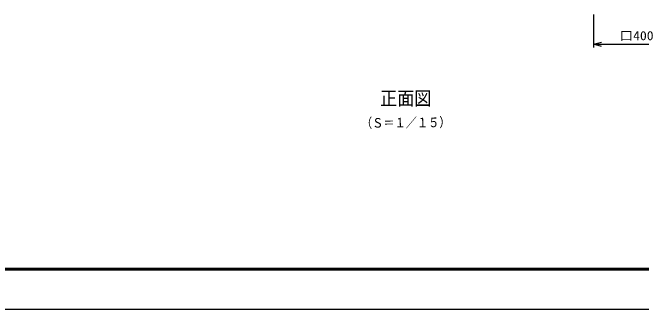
# Model space of a CAD drawing. Units: millimetres, scale not verified. Extents: x -4455 to 4455, y -3150 to 3150.
# Drawn here: x -530 to 2461, y -3150 to -1736 of the extents above; entities that cross this region are included whole.
import ezdxf
from ezdxf.enums import TextEntityAlignment as Align

# ---------------------------------------------------------------- set-up
doc = ezdxf.new("R2010")
doc.units = ezdxf.units.MM
doc.header["$LTSCALE"] = 20
for name, color, linetype, lineweight in [('0-0_1', 7, 'Continuous', 25), ('0-3_EXTCNT-L', 1, 'Continuous', 25), ('0-4_0', 2, 'Continuous', 25), ('0-6_WAKU', 7, 'Continuous', 25)]:
    doc.layers.add(name, color=color, linetype=linetype, lineweight=lineweight)
doc.styles.add('ＭＳ ゴシック', font='')
doc.styles.get('ＭＳ ゴシック').set_extended_font_data('MS Gothic')

# ---------------------------------------------------------------- blocks, each defined once
blk = doc.blocks.new('_Open30')
at = {"layer": '0-4_0'}
blk.add_line((0, 0), (-20, 0), dxfattribs=at)
blk.add_lwpolyline([(-20, 5.36), (0, 0), (-20, -5.36)], dxfattribs=at)

msp = doc.modelspace()

# ---------------------------------------------------------------- linework, layer by layer
at = {"layer": '0-3_EXTCNT-L'}
msp.add_line((2233.09, -1745.06), (2233.09, -1902.56), dxfattribs=at)
at = {"layer": '0-3_EXTCNT-L', "color": 2}
msp.add_line((2270.59, -1887.56), (2595.59, -1887.56), dxfattribs=at)
at = {"layer": '0-6_WAKU', "color": 3}
msp.add_lwpolyline([(-4455, 3150), (4455, 3150), (4455, -3150), (-4455, -3150)], close=True, dxfattribs=at)
at = {"layer": '0-6_WAKU'}
for points in [[(-4155, 2962.5), (4155, 2962.5), (4155, -2962.5), (-4155, -2962.5)], [(-4153.13, 2960.62), (4153.12, 2960.62), (4153.12, -2960.63), (-4153.13, -2960.63)], [(-4151.25, 2958.75), (4151.25, 2958.75), (4151.25, -2958.75), (-4151.25, -2958.75)], [(-4149.38, 2956.87), (4149.37, 2956.87), (4149.37, -2956.88), (-4149.38, -2956.88)], [(-4147.5, 2955), (4147.5, 2955), (4147.5, -2955), (-4147.5, -2955)]]:
    msp.add_lwpolyline(points, close=True, dxfattribs=at)

# ---------------------------------------------------------------- block references
at = {"layer": '0-3_EXTCNT-L', "xscale": 1.875, "yscale": 1.875, "rotation": 180}
msp.add_blockref('_Open30', (2233.09, -1887.56), dxfattribs=at)

# ---------------------------------------------------------------- texts
at = {"layer": '0-0_1', "color": 4, "style": 'ＭＳ ゴシック', "width": 0.9}
msp.add_text('正面図', height=66.28, dxfattribs=at).set_placement((1218.09, -2197.81), align=Align.BOTTOM_LEFT)
at = {"layer": '0-0_1', "color": 4, "style": 'ＭＳ ゴシック', "width": 0.85}
msp.add_text('（Ｓ＝１／１５）', height=45.89, rotation=0.5, dxfattribs=at).set_placement((1127.62, -2298.83), align=Align.BOTTOM_LEFT)
at = {"layer": '0-3_EXTCNT-L', "color": 3, "style": 'ＭＳ ゴシック', "width": 1.1}
msp.add_text('口400', height=43.26, dxfattribs=at).set_placement((2356.96, -1880.89), align=Align.BOTTOM_LEFT)

doc.saveas('drawing.dxf')
